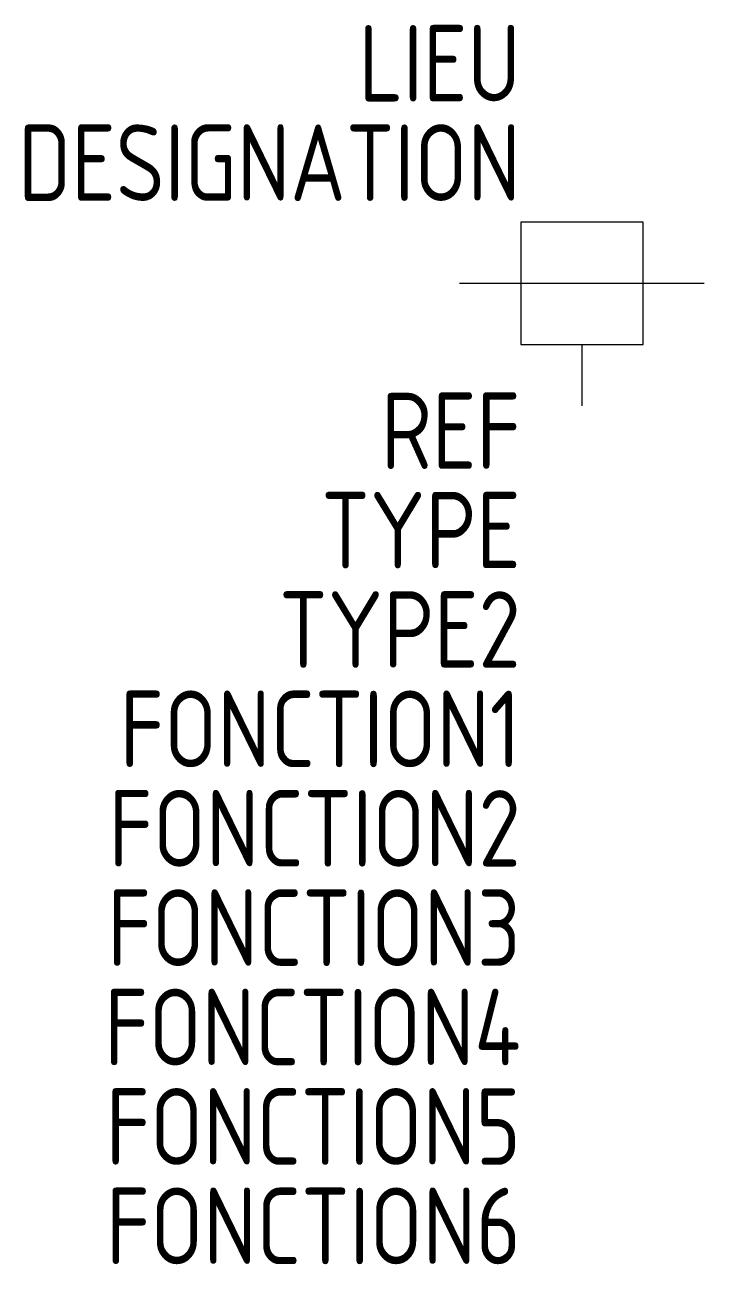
# Model space of a CAD drawing. Header units: millimetres. Extents: x -14.2 to 8, y -32.1 to 8.5.
import ezdxf
from ezdxf.enums import TextEntityAlignment as Align

# ---------------------------------------------------------------- set-up
doc = ezdxf.new("R2010")
doc.units = ezdxf.units.MM
doc.layers.add('SYMB_TXT_NOM', color=3, linetype='Continuous')
doc.layers.add('SYMBOLE', color=3, linetype='Continuous')
doc.styles.add('NET2_5', font='isocp.shx', dxfattribs={"width": 0.9, "height": 2.5})

msp = doc.modelspace()

# ---------------------------------------------------------------- linework, layer by layer
at = {"layer": 'SYMBOLE'}
for p, q in [((8, 0), (0, 0)), ((4, -2), (4, -4))]:
    msp.add_line(p, q, dxfattribs=at)
msp.add_lwpolyline([(2, -2), (6, -2), (6, 2), (2, 2)], close=True, dxfattribs=at)

# ---------------------------------------------------------------- texts
at = {"layer": 'SYMB_TXT_NOM', "style": 'NET2_5', "width": 0.9, "flags": 8}
for tag, p in [('LIEU', (2, 5.95)), ('DESIGNATION', (2, 2.7)), ('REF', (2, -6.064)), ('TYPE', (2, -9.314)), ('TYPE2', (2, -12.564)), ('FONCTION1', (2, -15.814)), ('FONCTION2', (2, -19.064)), ('FONCTION3', (2, -22.314)), ('FONCTION4', (2, -25.564)), ('FONCTION5', (2, -28.814)), ('FONCTION6', (2, -32.064))]:
    msp.add_attdef(tag, text='', height=2.5, dxfattribs=at).set_placement(p, align=Align.RIGHT)

doc.saveas('drawing.dxf')
